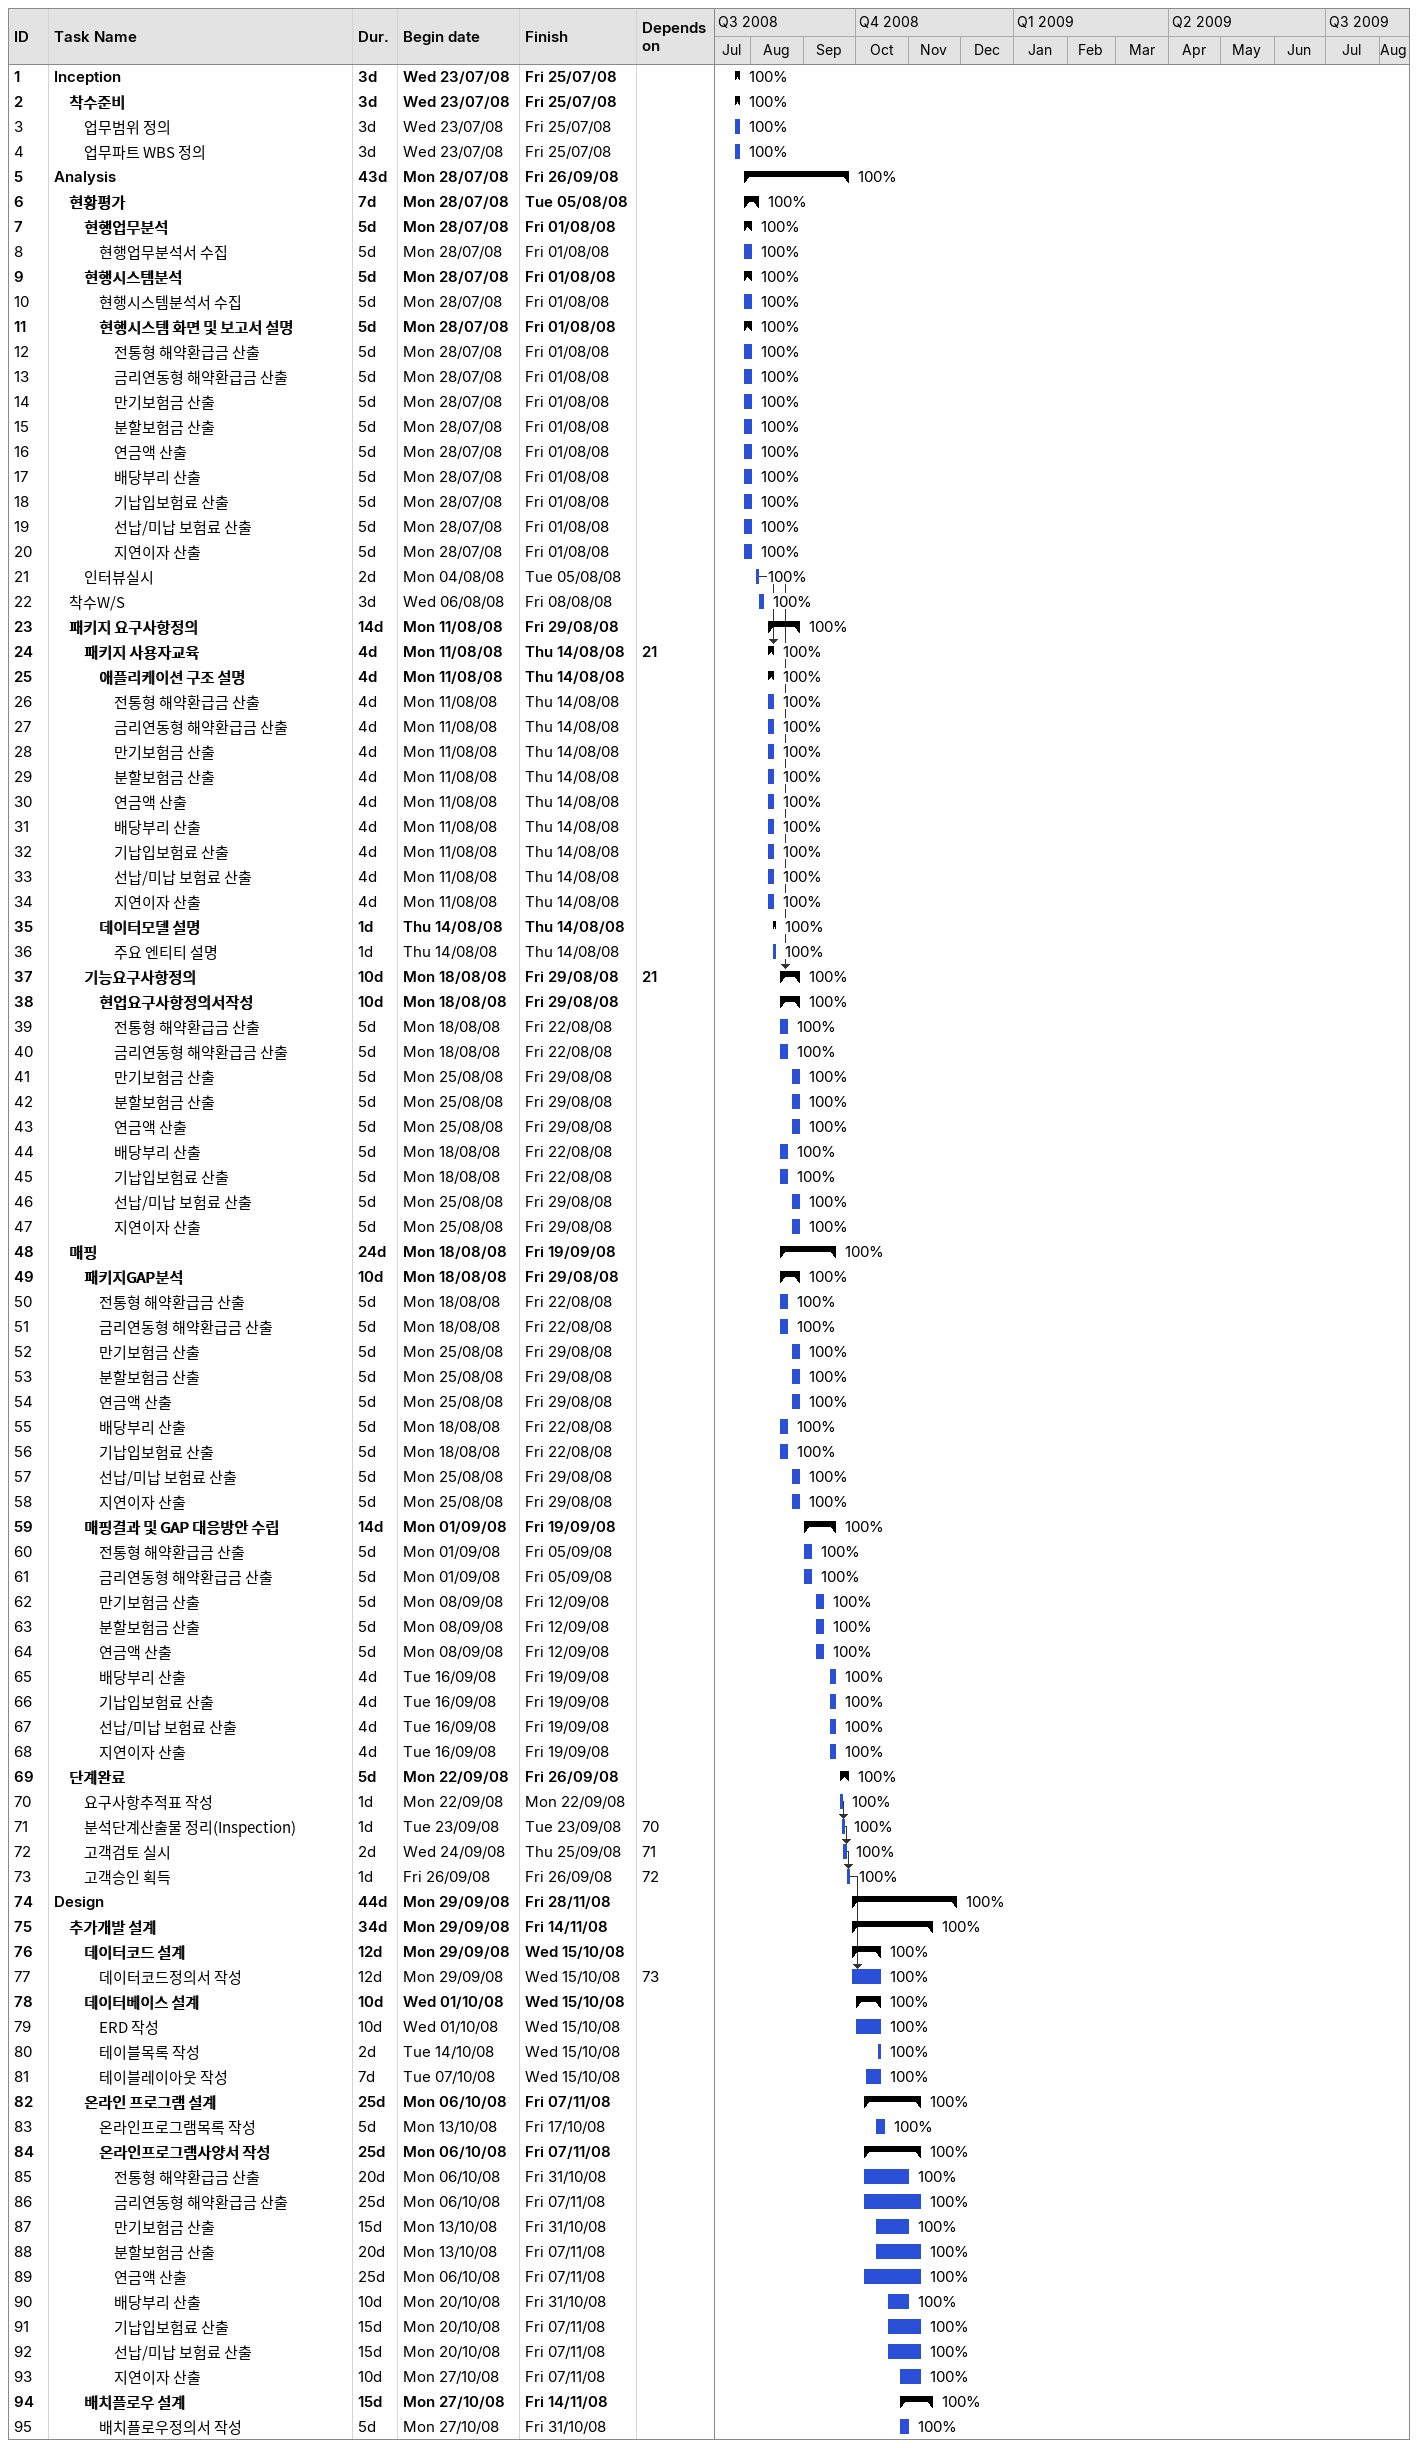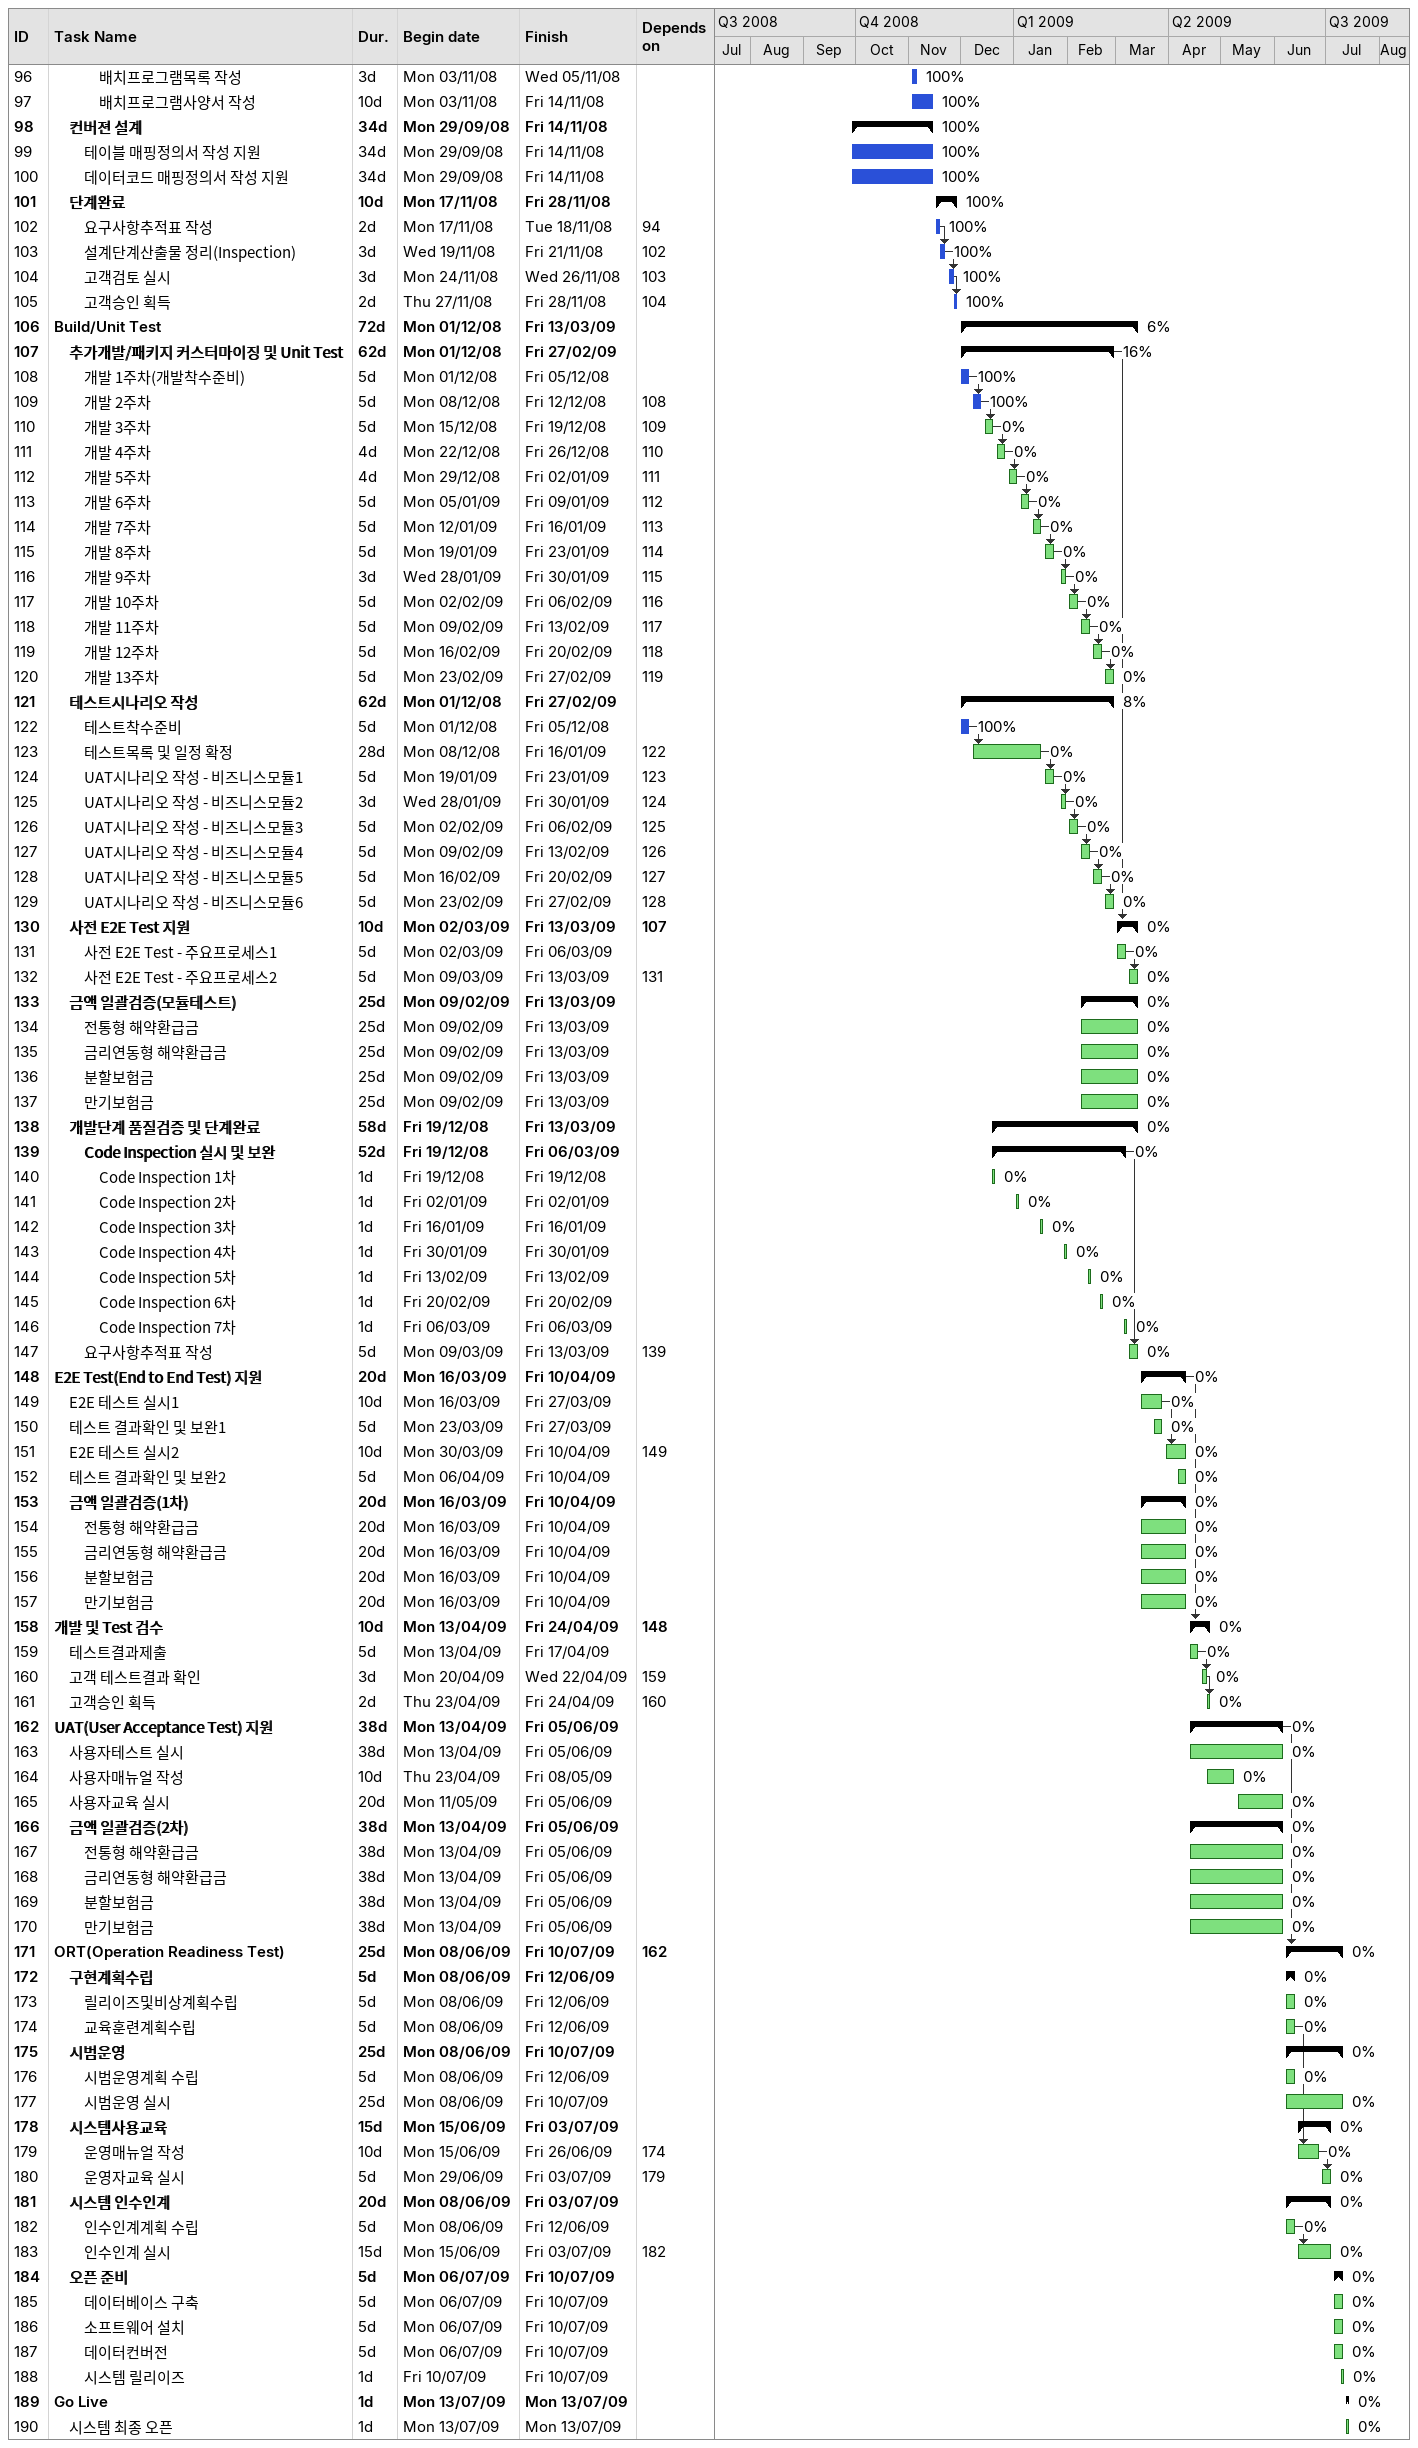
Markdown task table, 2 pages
| ID | Level | Task | Duration | Start | Finish | Predecessors | % complete |
|---|---|---|---|---|---|---|---|
| 1 | 1 | **Inception** | 3d | 2008-07-23 | 2008-07-25 |  | 100 |
| 2 | 2 | **착수준비** | 3d | 2008-07-23 | 2008-07-25 |  | 100 |
| 3 | 3 | 업무범위 정의 | 3d | 2008-07-23 | 2008-07-25 |  | 100 |
| 4 | 3 | 업무파트 WBS 정의 | 3d | 2008-07-23 | 2008-07-25 |  | 100 |
| 5 | 1 | **Analysis** | 43d | 2008-07-28 | 2008-09-26 |  | 100 |
| 6 | 2 | **현황평가** | 7d | 2008-07-28 | 2008-08-05 |  | 100 |
| 7 | 3 | **현행업무분석** | 5d | 2008-07-28 | 2008-08-01 |  | 100 |
| 8 | 4 | 현행업무분석서 수집 | 5d | 2008-07-28 | 2008-08-01 |  | 100 |
| 9 | 3 | **현행시스템분석** | 5d | 2008-07-28 | 2008-08-01 |  | 100 |
| 10 | 4 | 현행시스템분석서 수집 | 5d | 2008-07-28 | 2008-08-01 |  | 100 |
| 11 | 4 | **현행시스템 화면 및 보고서 설명** | 5d | 2008-07-28 | 2008-08-01 |  | 100 |
| 12 | 5 | 전통형 해약환급금 산출 | 5d | 2008-07-28 | 2008-08-01 |  | 100 |
| 13 | 5 | 금리연동형 해약환급금 산출 | 5d | 2008-07-28 | 2008-08-01 |  | 100 |
| 14 | 5 | 만기보험금 산출 | 5d | 2008-07-28 | 2008-08-01 |  | 100 |
| 15 | 5 | 분할보험금 산출 | 5d | 2008-07-28 | 2008-08-01 |  | 100 |
| 16 | 5 | 연금액 산출 | 5d | 2008-07-28 | 2008-08-01 |  | 100 |
| 17 | 5 | 배당부리 산출 | 5d | 2008-07-28 | 2008-08-01 |  | 100 |
| 18 | 5 | 기납입보험료 산출 | 5d | 2008-07-28 | 2008-08-01 |  | 100 |
| 19 | 5 | 선납/미납 보험료 산출 | 5d | 2008-07-28 | 2008-08-01 |  | 100 |
| 20 | 5 | 지연이자 산출 | 5d | 2008-07-28 | 2008-08-01 |  | 100 |
| 21 | 3 | 인터뷰실시 | 2d | 2008-08-04 | 2008-08-05 |  | 100 |
| 22 | 2 | 착수W/S | 3d | 2008-08-06 | 2008-08-08 |  | 100 |
| 23 | 2 | **패키지 요구사항정의** | 14d | 2008-08-11 | 2008-08-29 |  | 100 |
| 24 | 3 | **패키지 사용자교육** | 4d | 2008-08-11 | 2008-08-14 | 21 | 100 |
| 25 | 4 | **애플리케이션 구조 설명** | 4d | 2008-08-11 | 2008-08-14 |  | 100 |
| 26 | 5 | 전통형 해약환급금 산출 | 4d | 2008-08-11 | 2008-08-14 |  | 100 |
| 27 | 5 | 금리연동형 해약환급금 산출 | 4d | 2008-08-11 | 2008-08-14 |  | 100 |
| 28 | 5 | 만기보험금 산출 | 4d | 2008-08-11 | 2008-08-14 |  | 100 |
| 29 | 5 | 분할보험금 산출 | 4d | 2008-08-11 | 2008-08-14 |  | 100 |
| 30 | 5 | 연금액 산출 | 4d | 2008-08-11 | 2008-08-14 |  | 100 |
| 31 | 5 | 배당부리 산출 | 4d | 2008-08-11 | 2008-08-14 |  | 100 |
| 32 | 5 | 기납입보험료 산출 | 4d | 2008-08-11 | 2008-08-14 |  | 100 |
| 33 | 5 | 선납/미납 보험료 산출 | 4d | 2008-08-11 | 2008-08-14 |  | 100 |
| 34 | 5 | 지연이자 산출 | 4d | 2008-08-11 | 2008-08-14 |  | 100 |
| 35 | 4 | **데이터모델 설명** | 1d | 2008-08-14 | 2008-08-14 |  | 100 |
| 36 | 5 | 주요 엔티티 설명 | 1d | 2008-08-14 | 2008-08-14 |  | 100 |
| 37 | 3 | **기능요구사항정의** | 10d | 2008-08-18 | 2008-08-29 | 21 | 100 |
| 38 | 4 | **현업요구사항정의서작성** | 10d | 2008-08-18 | 2008-08-29 |  | 100 |
| 39 | 5 | 전통형 해약환급금 산출 | 5d | 2008-08-18 | 2008-08-22 |  | 100 |
| 40 | 5 | 금리연동형 해약환급금 산출 | 5d | 2008-08-18 | 2008-08-22 |  | 100 |
| 41 | 5 | 만기보험금 산출 | 5d | 2008-08-25 | 2008-08-29 |  | 100 |
| 42 | 5 | 분할보험금 산출 | 5d | 2008-08-25 | 2008-08-29 |  | 100 |
| 43 | 5 | 연금액 산출 | 5d | 2008-08-25 | 2008-08-29 |  | 100 |
| 44 | 5 | 배당부리 산출 | 5d | 2008-08-18 | 2008-08-22 |  | 100 |
| 45 | 5 | 기납입보험료 산출 | 5d | 2008-08-18 | 2008-08-22 |  | 100 |
| 46 | 5 | 선납/미납 보험료 산출 | 5d | 2008-08-25 | 2008-08-29 |  | 100 |
| 47 | 5 | 지연이자 산출 | 5d | 2008-08-25 | 2008-08-29 |  | 100 |
| 48 | 2 | **매핑** | 24d | 2008-08-18 | 2008-09-19 |  | 100 |
| 49 | 3 | **패키지GAP분석** | 10d | 2008-08-18 | 2008-08-29 |  | 100 |
| 50 | 4 | 전통형 해약환급금 산출 | 5d | 2008-08-18 | 2008-08-22 |  | 100 |
| 51 | 4 | 금리연동형 해약환급금 산출 | 5d | 2008-08-18 | 2008-08-22 |  | 100 |
| 52 | 4 | 만기보험금 산출 | 5d | 2008-08-25 | 2008-08-29 |  | 100 |
| 53 | 4 | 분할보험금 산출 | 5d | 2008-08-25 | 2008-08-29 |  | 100 |
| 54 | 4 | 연금액 산출 | 5d | 2008-08-25 | 2008-08-29 |  | 100 |
| 55 | 4 | 배당부리 산출 | 5d | 2008-08-18 | 2008-08-22 |  | 100 |
| 56 | 4 | 기납입보험료 산출 | 5d | 2008-08-18 | 2008-08-22 |  | 100 |
| 57 | 4 | 선납/미납 보험료 산출 | 5d | 2008-08-25 | 2008-08-29 |  | 100 |
| 58 | 4 | 지연이자 산출 | 5d | 2008-08-25 | 2008-08-29 |  | 100 |
| 59 | 3 | **매핑결과 및 GAP 대응방안 수립** | 14d | 2008-09-01 | 2008-09-19 |  | 100 |
| 60 | 4 | 전통형 해약환급금 산출 | 5d | 2008-09-01 | 2008-09-05 |  | 100 |
| 61 | 4 | 금리연동형 해약환급금 산출 | 5d | 2008-09-01 | 2008-09-05 |  | 100 |
| 62 | 4 | 만기보험금 산출 | 5d | 2008-09-08 | 2008-09-12 |  | 100 |
| 63 | 4 | 분할보험금 산출 | 5d | 2008-09-08 | 2008-09-12 |  | 100 |
| 64 | 4 | 연금액 산출 | 5d | 2008-09-08 | 2008-09-12 |  | 100 |
| 65 | 4 | 배당부리 산출 | 4d | 2008-09-16 | 2008-09-19 |  | 100 |
| 66 | 4 | 기납입보험료 산출 | 4d | 2008-09-16 | 2008-09-19 |  | 100 |
| 67 | 4 | 선납/미납 보험료 산출 | 4d | 2008-09-16 | 2008-09-19 |  | 100 |
| 68 | 4 | 지연이자 산출 | 4d | 2008-09-16 | 2008-09-19 |  | 100 |
| 69 | 2 | **단계완료** | 5d | 2008-09-22 | 2008-09-26 |  | 100 |
| 70 | 3 | 요구사항추적표 작성 | 1d | 2008-09-22 | 2008-09-22 |  | 100 |
| 71 | 3 | 분석단계산출물 정리(Inspection) | 1d | 2008-09-23 | 2008-09-23 | 70 | 100 |
| 72 | 3 | 고객검토 실시 | 2d | 2008-09-24 | 2008-09-25 | 71 | 100 |
| 73 | 3 | 고객승인 획득 | 1d | 2008-09-26 | 2008-09-26 | 72 | 100 |
| 74 | 1 | **Design** | 44d | 2008-09-29 | 2008-11-28 |  | 100 |
| 75 | 2 | **추가개발 설계** | 34d | 2008-09-29 | 2008-11-14 |  | 100 |
| 76 | 3 | **데이터코드 설계** | 12d | 2008-09-29 | 2008-10-15 |  | 100 |
| 77 | 4 | 데이터코드정의서 작성 | 12d | 2008-09-29 | 2008-10-15 | 73 | 100 |
| 78 | 3 | **데이터베이스 설계** | 10d | 2008-10-01 | 2008-10-15 |  | 100 |
| 79 | 4 | ERD 작성 | 10d | 2008-10-01 | 2008-10-15 |  | 100 |
| 80 | 4 | 테이블목록 작성 | 2d | 2008-10-14 | 2008-10-15 |  | 100 |
| 81 | 4 | 테이블레이아웃 작성 | 7d | 2008-10-07 | 2008-10-15 |  | 100 |
| 82 | 3 | **온라인 프로그램 설계** | 25d | 2008-10-06 | 2008-11-07 |  | 100 |
| 83 | 4 | 온라인프로그램목록 작성 | 5d | 2008-10-13 | 2008-10-17 |  | 100 |
| 84 | 4 | **온라인프로그램사양서 작성** | 25d | 2008-10-06 | 2008-11-07 |  | 100 |
| 85 | 5 | 전통형 해약환급금 산출 | 20d | 2008-10-06 | 2008-10-31 |  | 100 |
| 86 | 5 | 금리연동형 해약환급금 산출 | 25d | 2008-10-06 | 2008-11-07 |  | 100 |
| 87 | 5 | 만기보험금 산출 | 15d | 2008-10-13 | 2008-10-31 |  | 100 |
| 88 | 5 | 분할보험금 산출 | 20d | 2008-10-13 | 2008-11-07 |  | 100 |
| 89 | 5 | 연금액 산출 | 25d | 2008-10-06 | 2008-11-07 |  | 100 |
| 90 | 5 | 배당부리 산출 | 10d | 2008-10-20 | 2008-10-31 |  | 100 |
| 91 | 5 | 기납입보험료 산출 | 15d | 2008-10-20 | 2008-11-07 |  | 100 |
| 92 | 5 | 선납/미납 보험료 산출 | 15d | 2008-10-20 | 2008-11-07 |  | 100 |
| 93 | 5 | 지연이자 산출 | 10d | 2008-10-27 | 2008-11-07 |  | 100 |
| 94 | 3 | **배치플로우 설계** | 15d | 2008-10-27 | 2008-11-14 |  | 100 |
| 95 | 4 | 배치플로우정의서 작성 | 5d | 2008-10-27 | 2008-10-31 |  | 100 |
| 96 | 4 | 배치프로그램목록 작성 | 3d | 2008-11-03 | 2008-11-05 |  | 100 |
| 97 | 4 | 배치프로그램사양서 작성 | 10d | 2008-11-03 | 2008-11-14 |  | 100 |
| 98 | 2 | **컨버젼 설계** | 34d | 2008-09-29 | 2008-11-14 |  | 100 |
| 99 | 3 | 테이블 매핑정의서 작성 지원 | 34d | 2008-09-29 | 2008-11-14 |  | 100 |
| 100 | 3 | 데이터코드 매핑정의서 작성 지원 | 34d | 2008-09-29 | 2008-11-14 |  | 100 |
| 101 | 2 | **단계완료** | 10d | 2008-11-17 | 2008-11-28 |  | 100 |
| 102 | 3 | 요구사항추적표 작성 | 2d | 2008-11-17 | 2008-11-18 | 94 | 100 |
| 103 | 3 | 설계단계산출물 정리(Inspection) | 3d | 2008-11-19 | 2008-11-21 | 102 | 100 |
| 104 | 3 | 고객검토 실시 | 3d | 2008-11-24 | 2008-11-26 | 103 | 100 |
| 105 | 3 | 고객승인 획득 | 2d | 2008-11-27 | 2008-11-28 | 104 | 100 |
| 106 | 1 | **Build/Unit Test** | 72d | 2008-12-01 | 2009-03-13 |  | 6 |
| 107 | 2 | **추가개발/패키지 커스터마이징 및 Unit Test** | 62d | 2008-12-01 | 2009-02-27 |  | 16 |
| 108 | 3 | 개발 1주차(개발착수준비) | 5d | 2008-12-01 | 2008-12-05 |  | 100 |
| 109 | 3 | 개발 2주차 | 5d | 2008-12-08 | 2008-12-12 | 108 | 100 |
| 110 | 3 | 개발 3주차 | 5d | 2008-12-15 | 2008-12-19 | 109 | 0 |
| 111 | 3 | 개발 4주차 | 4d | 2008-12-22 | 2008-12-26 | 110 | 0 |
| 112 | 3 | 개발 5주차 | 4d | 2008-12-29 | 2009-01-02 | 111 | 0 |
| 113 | 3 | 개발 6주차 | 5d | 2009-01-05 | 2009-01-09 | 112 | 0 |
| 114 | 3 | 개발 7주차 | 5d | 2009-01-12 | 2009-01-16 | 113 | 0 |
| 115 | 3 | 개발 8주차 | 5d | 2009-01-19 | 2009-01-23 | 114 | 0 |
| 116 | 3 | 개발 9주차 | 3d | 2009-01-28 | 2009-01-30 | 115 | 0 |
| 117 | 3 | 개발 10주차 | 5d | 2009-02-02 | 2009-02-06 | 116 | 0 |
| 118 | 3 | 개발 11주차 | 5d | 2009-02-09 | 2009-02-13 | 117 | 0 |
| 119 | 3 | 개발 12주차 | 5d | 2009-02-16 | 2009-02-20 | 118 | 0 |
| 120 | 3 | 개발 13주차 | 5d | 2009-02-23 | 2009-02-27 | 119 | 0 |
| 121 | 2 | **테스트시나리오 작성** | 62d | 2008-12-01 | 2009-02-27 |  | 8 |
| 122 | 3 | 테스트착수준비 | 5d | 2008-12-01 | 2008-12-05 |  | 100 |
| 123 | 3 | 테스트목록 및 일정 확정 | 28d | 2008-12-08 | 2009-01-16 | 122 | 0 |
| 124 | 3 | UAT시나리오 작성 - 비즈니스모듈1 | 5d | 2009-01-19 | 2009-01-23 | 123 | 0 |
| 125 | 3 | UAT시나리오 작성 - 비즈니스모듈2 | 3d | 2009-01-28 | 2009-01-30 | 124 | 0 |
| 126 | 3 | UAT시나리오 작성 - 비즈니스모듈3 | 5d | 2009-02-02 | 2009-02-06 | 125 | 0 |
| 127 | 3 | UAT시나리오 작성 - 비즈니스모듈4 | 5d | 2009-02-09 | 2009-02-13 | 126 | 0 |
| 128 | 3 | UAT시나리오 작성 - 비즈니스모듈5 | 5d | 2009-02-16 | 2009-02-20 | 127 | 0 |
| 129 | 3 | UAT시나리오 작성 - 비즈니스모듈6 | 5d | 2009-02-23 | 2009-02-27 | 128 | 0 |
| 130 | 2 | **사전 E2E Test 지원** | 10d | 2009-03-02 | 2009-03-13 | 107 | 0 |
| 131 | 3 | 사전 E2E Test - 주요프로세스1 | 5d | 2009-03-02 | 2009-03-06 |  | 0 |
| 132 | 3 | 사전 E2E Test - 주요프로세스2 | 5d | 2009-03-09 | 2009-03-13 | 131 | 0 |
| 133 | 2 | **금액 일괄검증(모듈테스트)** | 25d | 2009-02-09 | 2009-03-13 |  | 0 |
| 134 | 3 | 전통형 해약환급금 | 25d | 2009-02-09 | 2009-03-13 |  | 0 |
| 135 | 3 | 금리연동형 해약환급금 | 25d | 2009-02-09 | 2009-03-13 |  | 0 |
| 136 | 3 | 분할보험금 | 25d | 2009-02-09 | 2009-03-13 |  | 0 |
| 137 | 3 | 만기보험금 | 25d | 2009-02-09 | 2009-03-13 |  | 0 |
| 138 | 2 | **개발단계 품질검증 및 단계완료** | 58d | 2008-12-19 | 2009-03-13 |  | 0 |
| 139 | 3 | **Code Inspection 실시 및 보완** | 52d | 2008-12-19 | 2009-03-06 |  | 0 |
| 140 | 4 | Code Inspection 1차 | 1d | 2008-12-19 | 2008-12-19 |  | 0 |
| 141 | 4 | Code Inspection 2차 | 1d | 2009-01-02 | 2009-01-02 |  | 0 |
| 142 | 4 | Code Inspection 3차 | 1d | 2009-01-16 | 2009-01-16 |  | 0 |
| 143 | 4 | Code Inspection 4차 | 1d | 2009-01-30 | 2009-01-30 |  | 0 |
| 144 | 4 | Code Inspection 5차 | 1d | 2009-02-13 | 2009-02-13 |  | 0 |
| 145 | 4 | Code Inspection 6차 | 1d | 2009-02-20 | 2009-02-20 |  | 0 |
| 146 | 4 | Code Inspection 7차 | 1d | 2009-03-06 | 2009-03-06 |  | 0 |
| 147 | 3 | 요구사항추적표 작성 | 5d | 2009-03-09 | 2009-03-13 | 139 | 0 |
| 148 | 1 | **E2E Test(End to End Test) 지원** | 20d | 2009-03-16 | 2009-04-10 |  | 0 |
| 149 | 2 | E2E 테스트 실시1 | 10d | 2009-03-16 | 2009-03-27 |  | 0 |
| 150 | 2 | 테스트 결과확인 및 보완1 | 5d | 2009-03-23 | 2009-03-27 |  | 0 |
| 151 | 2 | E2E 테스트 실시2 | 10d | 2009-03-30 | 2009-04-10 | 149 | 0 |
| 152 | 2 | 테스트 결과확인 및 보완2 | 5d | 2009-04-06 | 2009-04-10 |  | 0 |
| 153 | 2 | **금액 일괄검증(1차)** | 20d | 2009-03-16 | 2009-04-10 |  | 0 |
| 154 | 3 | 전통형 해약환급금 | 20d | 2009-03-16 | 2009-04-10 |  | 0 |
| 155 | 3 | 금리연동형 해약환급금 | 20d | 2009-03-16 | 2009-04-10 |  | 0 |
| 156 | 3 | 분할보험금 | 20d | 2009-03-16 | 2009-04-10 |  | 0 |
| 157 | 3 | 만기보험금 | 20d | 2009-03-16 | 2009-04-10 |  | 0 |
| 158 | 1 | **개발 및 Test 검수** | 10d | 2009-04-13 | 2009-04-24 | 148 | 0 |
| 159 | 2 | 테스트결과제출 | 5d | 2009-04-13 | 2009-04-17 |  | 0 |
| 160 | 2 | 고객 테스트결과 확인 | 3d | 2009-04-20 | 2009-04-22 | 159 | 0 |
| 161 | 2 | 고객승인 획득 | 2d | 2009-04-23 | 2009-04-24 | 160 | 0 |
| 162 | 1 | **UAT(User Acceptance Test) 지원** | 38d | 2009-04-13 | 2009-06-05 |  | 0 |
| 163 | 2 | 사용자테스트 실시 | 38d | 2009-04-13 | 2009-06-05 |  | 0 |
| 164 | 2 | 사용자매뉴얼 작성 | 10d | 2009-04-23 | 2009-05-08 |  | 0 |
| 165 | 2 | 사용자교육 실시 | 20d | 2009-05-11 | 2009-06-05 |  | 0 |
| 166 | 2 | **금액 일괄검증(2차)** | 38d | 2009-04-13 | 2009-06-05 |  | 0 |
| 167 | 3 | 전통형 해약환급금 | 38d | 2009-04-13 | 2009-06-05 |  | 0 |
| 168 | 3 | 금리연동형 해약환급금 | 38d | 2009-04-13 | 2009-06-05 |  | 0 |
| 169 | 3 | 분할보험금 | 38d | 2009-04-13 | 2009-06-05 |  | 0 |
| 170 | 3 | 만기보험금 | 38d | 2009-04-13 | 2009-06-05 |  | 0 |
| 171 | 1 | **ORT(Operation Readiness Test)** | 25d | 2009-06-08 | 2009-07-10 | 162 | 0 |
| 172 | 2 | **구현계획수립** | 5d | 2009-06-08 | 2009-06-12 |  | 0 |
| 173 | 3 | 릴리이즈및비상계획수립 | 5d | 2009-06-08 | 2009-06-12 |  | 0 |
| 174 | 3 | 교육훈련계획수립 | 5d | 2009-06-08 | 2009-06-12 |  | 0 |
| 175 | 2 | **시범운영** | 25d | 2009-06-08 | 2009-07-10 |  | 0 |
| 176 | 3 | 시범운영계획 수립 | 5d | 2009-06-08 | 2009-06-12 |  | 0 |
| 177 | 3 | 시범운영 실시 | 25d | 2009-06-08 | 2009-07-10 |  | 0 |
| 178 | 2 | **시스템사용교육** | 15d | 2009-06-15 | 2009-07-03 |  | 0 |
| 179 | 3 | 운영매뉴얼 작성 | 10d | 2009-06-15 | 2009-06-26 | 174 | 0 |
| 180 | 3 | 운영자교육 실시 | 5d | 2009-06-29 | 2009-07-03 | 179 | 0 |
| 181 | 2 | **시스템 인수인계** | 20d | 2009-06-08 | 2009-07-03 |  | 0 |
| 182 | 3 | 인수인계계획 수립 | 5d | 2009-06-08 | 2009-06-12 |  | 0 |
| 183 | 3 | 인수인계 실시 | 15d | 2009-06-15 | 2009-07-03 | 182 | 0 |
| 184 | 2 | **오픈 준비** | 5d | 2009-07-06 | 2009-07-10 |  | 0 |
| 185 | 3 | 데이터베이스 구축 | 5d | 2009-07-06 | 2009-07-10 |  | 0 |
| 186 | 3 | 소프트웨어 설치 | 5d | 2009-07-06 | 2009-07-10 |  | 0 |
| 187 | 3 | 데이터컨버전 | 5d | 2009-07-06 | 2009-07-10 |  | 0 |
| 188 | 3 | 시스템 릴리이즈 | 1d | 2009-07-10 | 2009-07-10 |  | 0 |
| 189 | 1 | **Go Live** | 1d | 2009-07-13 | 2009-07-13 |  | 0 |
| 190 | 2 | 시스템 최종 오픈 | 1d | 2009-07-13 | 2009-07-13 |  | 0 |
